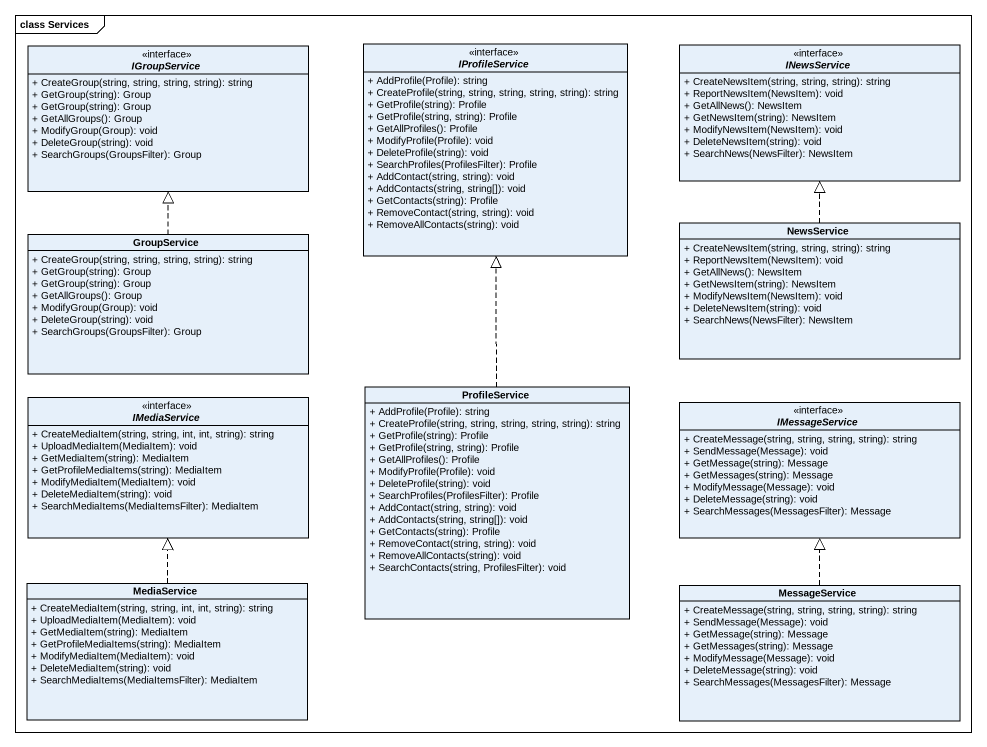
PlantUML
@startuml
mainframe class Services
hide circle
hide empty members
skinparam classAttributeIconSize 0
interface IGroupService <<interface>> {
  + CreateGroup(string, string, string, string): string
  + GetGroup(string): Group
  + GetGroup(string): Group
  + GetAllGroups(): Group
  + ModifyGroup(Group): void
  + DeleteGroup(string): void
  + SearchGroups(GroupsFilter): Group
}
interface IProfileService <<interface>> {
  + AddProfile(Profile): string
  + CreateProfile(string, string, string, string, string): string
  + GetProfile(string): Profile
  + GetProfile(string, string): Profile
  + GetAllProfiles(): Profile
  + ModifyProfile(Profile): void
  + DeleteProfile(string): void
  + SearchProfiles(ProfilesFilter): Profile
  + AddContact(string, string): void
  + AddContacts(string, string[]): void
  + GetContacts(string): Profile
  + RemoveContact(string, string): void
  + RemoveAllContacts(string): void
}
interface INewsService <<interface>> {
  + CreateNewsItem(string, string, string): string
  + ReportNewsItem(NewsItem): void
  + GetAllNews(): NewsItem
  + GetNewsItem(string): NewsItem
  + ModifyNewsItem(NewsItem): void
  + DeleteNewsItem(string): void
  + SearchNews(NewsFilter): NewsItem
}
class GroupService {
  + CreateGroup(string, string, string, string): string
  + GetGroup(string): Group
  + GetGroup(string): Group
  + GetAllGroups(): Group
  + ModifyGroup(Group): void
  + DeleteGroup(string): void
  + SearchGroups(GroupsFilter): Group
}
class NewsService {
  + CreateNewsItem(string, string, string): string
  + ReportNewsItem(NewsItem): void
  + GetAllNews(): NewsItem
  + GetNewsItem(string): NewsItem
  + ModifyNewsItem(NewsItem): void
  + DeleteNewsItem(string): void
  + SearchNews(NewsFilter): NewsItem
}
interface IMediaService <<interface>> {
  + CreateMediaItem(string, string, int, int, string): string
  + UploadMediaItem(MediaItem): void
  + GetMediaItem(string): MediaItem
  + GetProfileMediaItems(string): MediaItem
  + ModifyMediaItem(MediaItem): void
  + DeleteMediaItem(string): void
  + SearchMediaItems(MediaItemsFilter): MediaItem
}
class ProfileService {
  + AddProfile(Profile): string
  + CreateProfile(string, string, string, string, string): string
  + GetProfile(string): Profile
  + GetProfile(string, string): Profile
  + GetAllProfiles(): Profile
  + ModifyProfile(Profile): void
  + DeleteProfile(string): void
  + SearchProfiles(ProfilesFilter): Profile
  + AddContact(string, string): void
  + AddContacts(string, string[]): void
  + GetContacts(string): Profile
  + RemoveContact(string, string): void
  + RemoveAllContacts(string): void
  + SearchContacts(string, ProfilesFilter): void
}
interface IMessageService <<interface>> {
  + CreateMessage(string, string, string, string): string
  + SendMessage(Message): void
  + GetMessage(string): Message
  + GetMessages(string): Message
  + ModifyMessage(Message): void
  + DeleteMessage(string): void
  + SearchMessages(MessagesFilter): Message
}
class MediaService {
  + CreateMediaItem(string, string, int, int, string): string
  + UploadMediaItem(MediaItem): void
  + GetMediaItem(string): MediaItem
  + GetProfileMediaItems(string): MediaItem
  + ModifyMediaItem(MediaItem): void
  + DeleteMediaItem(string): void
  + SearchMediaItems(MediaItemsFilter): MediaItem
}
class MessageService {
  + CreateMessage(string, string, string, string): string
  + SendMessage(Message): void
  + GetMessage(string): Message
  + GetMessages(string): Message
  + ModifyMessage(Message): void
  + DeleteMessage(string): void
  + SearchMessages(MessagesFilter): Message
}
GroupService .up.|> IGroupService
NewsService .up.|> INewsService
ProfileService .up.|> IProfileService
MediaService .up.|> IMediaService
MessageService .up.|> IMessageService
@enduml
